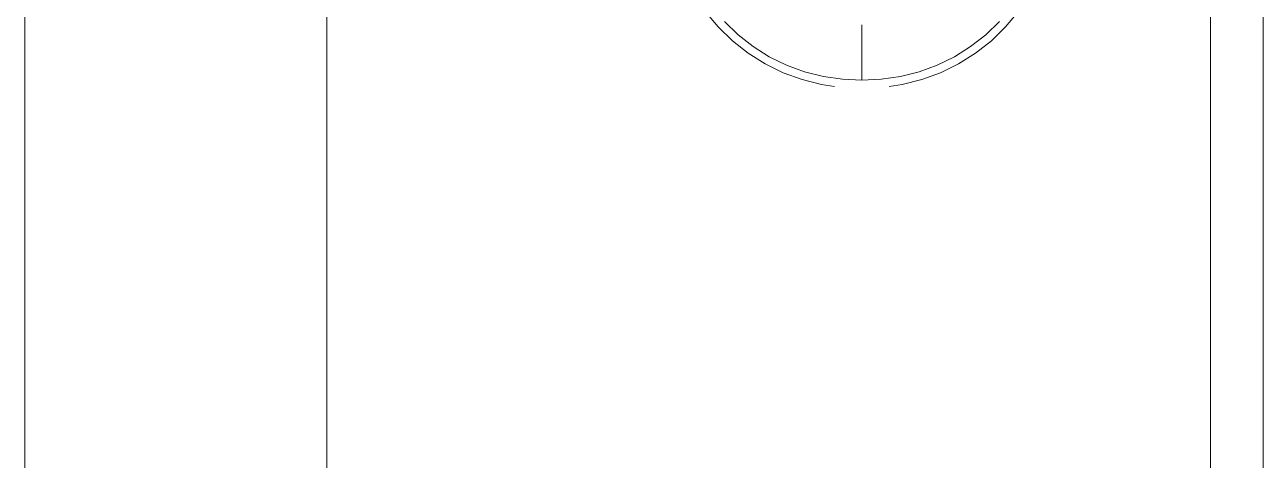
# Model space of a CAD drawing. Header units: inches. Extents: x -5142662 to -4941318, y -3361958 to -3160563.
# Drawn here: x -5010811.88 to -5010805.95, y -3261817.41 to -3261815.33 of the extents above; entities that cross this region are included whole.
import ezdxf

# ---------------------------------------------------------------- set-up
doc = ezdxf.new("R2010")
doc.units = ezdxf.units.IN
doc.header["$LTSCALE"] = 2
doc.header["$MEASUREMENT"] = 0
doc.layers.add('window', color=4, linetype='CONTINUOUS', lineweight=13)

msp = doc.modelspace()

# ---------------------------------------------------------------- linework, layer by layer
at = {"layer": 'window'}
for p, q in [((-5010811.8756, -3261767.3941), (-5010811.8756, -3261851.2089)), ((-5010810.4293, -3261768.791), (-5010810.4293, -3261849.7626)), ((-5010806.1993, -3261772.8944), (-5010806.1993, -3261845.5326)), ((-5010805.9473, -3261845.2806), (-5010805.9473, -3261773.1389)), ((-5010808.6174, -3261815.2634), (-5010808.5567, -3261815.3366)), ((-5010807.1804, -3261815.3366), (-5010807.1196, -3261815.2634)), ((-5010808.5266, -3261815.3104), (-5010808.4612, -3261815.3739)), ((-5010807.2758, -3261815.3739), (-5010807.2105, -3261815.3104)), ((-5010808.5567, -3261815.3366), (-5010808.4883, -3261815.4031)), ((-5010808.4612, -3261815.3739), (-5010808.3893, -3261815.4304)), ((-5010807.8685, -3261815.5911), (-5010807.8685, -3261815.3256)), ((-5010807.3478, -3261815.4304), (-5010807.2758, -3261815.3739)), ((-5010807.2487, -3261815.4031), (-5010807.1804, -3261815.3366)), ((-5010808.4883, -3261815.4031), (-5010808.4131, -3261815.4622)), ((-5010808.3893, -3261815.4304), (-5010808.3116, -3261815.4792)), ((-5010807.4255, -3261815.4792), (-5010807.3478, -3261815.4304)), ((-5010807.324, -3261815.4622), (-5010807.2487, -3261815.4031)), ((-5010808.4131, -3261815.4622), (-5010808.3318, -3261815.5132)), ((-5010808.3116, -3261815.4792), (-5010808.229, -3261815.5196)), ((-5010807.508, -3261815.5196), (-5010807.4255, -3261815.4792)), ((-5010807.4053, -3261815.5132), (-5010807.324, -3261815.4622)), ((-5010808.3318, -3261815.5132), (-5010808.2453, -3261815.5556)), ((-5010808.2453, -3261815.5556), (-5010808.1548, -3261815.5888)), ((-5010808.229, -3261815.5196), (-5010808.1425, -3261815.5514)), ((-5010808.1425, -3261815.5514), (-5010808.0529, -3261815.574)), ((-5010807.6841, -3261815.574), (-5010807.5946, -3261815.5514)), ((-5010807.5946, -3261815.5514), (-5010807.508, -3261815.5196)), ((-5010807.5823, -3261815.5888), (-5010807.4917, -3261815.5556)), ((-5010807.4917, -3261815.5556), (-5010807.4053, -3261815.5132)), ((-5010808.1548, -3261815.5888), (-5010808.0611, -3261815.6125)), ((-5010808.0611, -3261815.6125), (-5010807.9991, -3261815.6214)), ((-5010808.0529, -3261815.574), (-5010807.9614, -3261815.5873)), ((-5010807.9614, -3261815.5873), (-5010807.8685, -3261815.5911)), ((-5010807.8685, -3261815.5911), (-5010807.7756, -3261815.5873)), ((-5010807.7756, -3261815.5873), (-5010807.6841, -3261815.574)), ((-5010807.7379, -3261815.6214), (-5010807.676, -3261815.6125)), ((-5010807.676, -3261815.6125), (-5010807.5823, -3261815.5888))]:
    msp.add_line(p, q, dxfattribs=at)

doc.saveas('drawing.dxf')
